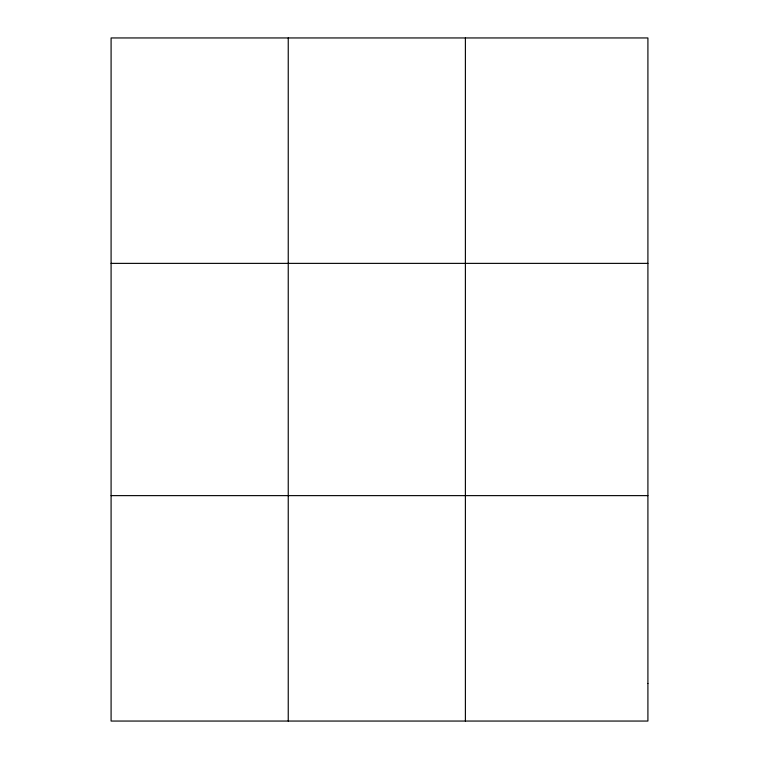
<?xml version="1.0" encoding="UTF-8"?>
<svg xmlns="http://www.w3.org/2000/svg" width="759" height="759" viewBox="0 0 759 759"><rect width="100%" height="100%" fill="white"/><g stroke="black" fill="none" stroke-linecap="round" stroke-linejoin="round"><path stroke-width="1.14" d="M288.24 721.05L288.24 37.95M465.39 721.05L465.39 37.95M111.089 263.373L647.911 263.373M111.089 495.627L647.911 495.627M647.911 683.479L647.911 721.05L111.089 721.05L111.089 37.95L647.911 37.95L647.911 683.479"/></g></svg>
